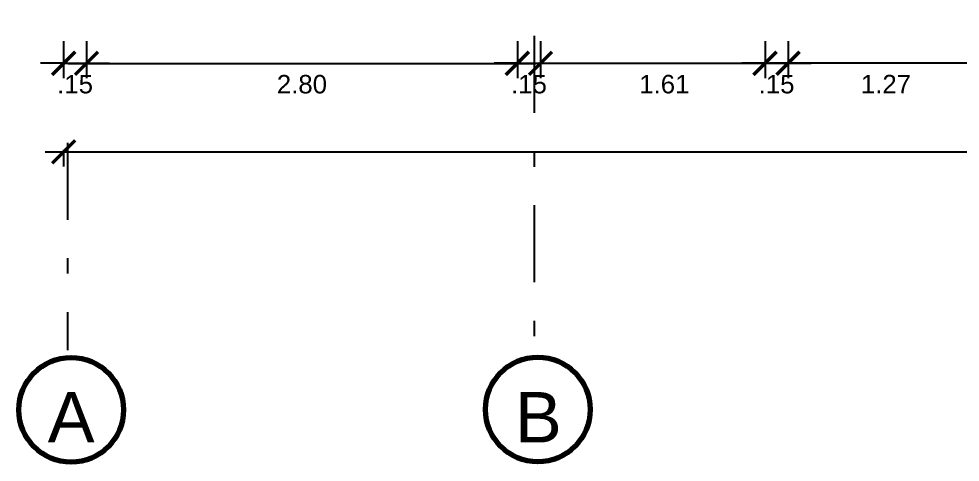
# Model space of a CAD drawing. Header units: millimetres. Extents: x 2204.1 to 2242.3, y 1175.1 to 1221.8.
# Drawn here: x 2210.55 to 2216.67, y 1185.93 to 1188.81 of the extents above; entities that cross this region are included whole.
import ezdxf
from ezdxf.enums import TextEntityAlignment as Align

# ---------------------------------------------------------------- set-up
doc = ezdxf.new("R2010")
doc.units = ezdxf.units.MM
doc.linetypes.add('DASHDOT', pattern=[1, 0.5, -0.25, 0, -0.25])
doc.layers.add('CORTE', color=8, linetype='Continuous')
doc.layers.add('muros', color=1, linetype='Continuous')
doc.styles.add('ROMAND', font='arial.ttf')
doc.styles.get("Standard").update_dxf_attribs({"font": 'arial.ttf'})
doc.dimstyles.new('ARVIM', dxfattribs={"dimscale": 0.12, "dimtxt": 1, "dimasz": 1.25, "dimexe": 0.8, "dimexo": 1, "dimtad": 2, "dimtih": 1, "dimtoh": 1, "dimzin": 4, "dimdsep": 46, "dimtxsty": 'ROMAND', "dimblk": 'ARCHTICK', "dimcen": 0, "dimdle": 1, "dimclrd": 1, "dimclre": 1, "dimclrt": 251, "dimadec": 0, "dimazin": 0, "dimtfac": 1, "dimtix": 1, "dimtmove": 0, "dimatfit": 3, "dimldrblk": 'ARCHTICK', "dimfxl": 1, "dimarcsym": 0})

# ---------------------------------------------------------------- blocks, each defined once
blk = doc.blocks.new('_ARCHTICK')
at = {"color": 0, "linetype": 'ByBlock', "const_width": 0.15}
blk.add_lwpolyline([(-0.5, -0.5), (0.5, 0.5)], dxfattribs=at)
blk = doc.blocks.new('*D30')
at = {"layer": 'DEFPOINTS', "color": 0, "transparency": 16777216}
for p in [(2210.8453, 1188.7844), (2210.9941, 1188.7844), (2210.9941, 1188.5202)]:
    blk.add_point(p, dxfattribs=at)
at = {"layer": 'muros', "color": 1, "lineweight": -2, "transparency": 16777216}
for p, q in [((2210.8453, 1188.6644), (2210.8453, 1188.4242)), ((2210.9941, 1188.6644), (2210.9941, 1188.4242)), ((2210.8453, 1188.5202), (2210.6953, 1188.5202)), ((2210.8453, 1188.5202), (2210.9941, 1188.5202)), ((2210.9941, 1188.5202), (2211.1441, 1188.5202))]:
    blk.add_line(p, q, dxfattribs=at)
at = {"layer": 'muros', "color": 1, "lineweight": -2, "transparency": 16777216, "xscale": 0.15, "yscale": 0.15, "zscale": 0.15}
blk.add_blockref('_ARCHTICK', (2210.8453, 1188.5202), dxfattribs=at)
at = {"layer": 'muros', "color": 1, "lineweight": -2, "transparency": 16777216, "xscale": 0.15, "yscale": 0.15, "zscale": 0.15, "rotation": 180}
blk.add_blockref('_ARCHTICK', (2210.9941, 1188.5202), dxfattribs=at)
at = {"layer": 'muros', "color": 251, "lineweight": 200, "transparency": 16777216, "insert": (2210.9197, 1188.384), "char_height": 0.12, "attachment_point": 5, "style": 'ROMAND'}
blk.add_mtext('.15', dxfattribs=at)
blk = doc.blocks.new('*D31')
at = {"layer": 'DEFPOINTS', "color": 0, "transparency": 16777216}
for p in [(2213.7929, 1188.7844), (2213.9429, 1188.7844), (2213.9429, 1188.5202)]:
    blk.add_point(p, dxfattribs=at)
at = {"layer": 'muros', "color": 1, "lineweight": -2, "transparency": 16777216}
for p, q in [((2213.7929, 1188.6644), (2213.7929, 1188.4242)), ((2213.9429, 1188.6644), (2213.9429, 1188.4242)), ((2213.7929, 1188.5202), (2213.6429, 1188.5202)), ((2213.7929, 1188.5202), (2213.9429, 1188.5202)), ((2213.9429, 1188.5202), (2214.0929, 1188.5202))]:
    blk.add_line(p, q, dxfattribs=at)
at = {"layer": 'muros', "color": 1, "lineweight": -2, "transparency": 16777216, "xscale": 0.15, "yscale": 0.15, "zscale": 0.15}
blk.add_blockref('_ARCHTICK', (2213.7929, 1188.5202), dxfattribs=at)
at = {"layer": 'muros', "color": 1, "lineweight": -2, "transparency": 16777216, "xscale": 0.15, "yscale": 0.15, "zscale": 0.15, "rotation": 180}
blk.add_blockref('_ARCHTICK', (2213.9429, 1188.5202), dxfattribs=at)
at = {"layer": 'muros', "color": 251, "lineweight": 200, "transparency": 16777216, "insert": (2213.8679, 1188.384), "char_height": 0.12, "attachment_point": 5, "style": 'ROMAND'}
blk.add_mtext('.15', dxfattribs=at)
blk = doc.blocks.new('*D36')
at = {"layer": 'DEFPOINTS', "color": 0, "transparency": 16777216}
for p in [(2213.9429, 1188.7844), (2215.5512, 1188.7844), (2215.5512, 1188.5202)]:
    blk.add_point(p, dxfattribs=at)
at = {"layer": 'muros', "color": 1, "lineweight": -2, "transparency": 16777216}
for p, q in [((2213.9429, 1188.6644), (2213.9429, 1188.4242)), ((2215.5512, 1188.6644), (2215.5512, 1188.4242)), ((2213.8229, 1188.5202), (2215.6712, 1188.5202))]:
    blk.add_line(p, q, dxfattribs=at)
at = {"layer": 'muros', "color": 1, "lineweight": -2, "transparency": 16777216, "xscale": 0.15, "yscale": 0.15, "zscale": 0.15, "rotation": 180}
blk.add_blockref('_ARCHTICK', (2213.9429, 1188.5202), dxfattribs=at)
at = {"layer": 'muros', "color": 1, "lineweight": -2, "transparency": 16777216, "xscale": 0.15, "yscale": 0.15, "zscale": 0.15}
blk.add_blockref('_ARCHTICK', (2215.5512, 1188.5202), dxfattribs=at)
at = {"layer": 'muros', "color": 251, "lineweight": 200, "transparency": 16777216, "insert": (2214.7471, 1188.384), "char_height": 0.12, "attachment_point": 5, "style": 'ROMAND'}
blk.add_mtext('1.61', dxfattribs=at)
blk = doc.blocks.new('*D37')
at = {"layer": 'DEFPOINTS', "color": 0, "transparency": 16777216}
for p in [(2215.4012, 1188.7844), (2215.5512, 1188.7844), (2215.5512, 1188.5202)]:
    blk.add_point(p, dxfattribs=at)
at = {"layer": 'muros', "color": 1, "lineweight": -2, "transparency": 16777216}
for p, q in [((2215.4012, 1188.6644), (2215.4012, 1188.4242)), ((2215.5512, 1188.6644), (2215.5512, 1188.4242)), ((2215.4012, 1188.5202), (2215.2512, 1188.5202)), ((2215.4012, 1188.5202), (2215.5512, 1188.5202)), ((2215.5512, 1188.5202), (2215.7012, 1188.5202))]:
    blk.add_line(p, q, dxfattribs=at)
at = {"layer": 'muros', "color": 1, "lineweight": -2, "transparency": 16777216, "xscale": 0.15, "yscale": 0.15, "zscale": 0.15}
blk.add_blockref('_ARCHTICK', (2215.4012, 1188.5202), dxfattribs=at)
at = {"layer": 'muros', "color": 1, "lineweight": -2, "transparency": 16777216, "xscale": 0.15, "yscale": 0.15, "zscale": 0.15, "rotation": 180}
blk.add_blockref('_ARCHTICK', (2215.5512, 1188.5202), dxfattribs=at)
at = {"layer": 'muros', "color": 251, "lineweight": 200, "transparency": 16777216, "insert": (2215.4762, 1188.384), "char_height": 0.12, "attachment_point": 5, "style": 'ROMAND'}
blk.add_mtext('.15', dxfattribs=at)
blk = doc.blocks.new('*D38')
at = {"layer": 'DEFPOINTS', "color": 0, "transparency": 16777216}
for p in [(2215.5512, 1188.7844), (2216.8219, 1188.7844), (2215.5512, 1188.5202)]:
    blk.add_point(p, dxfattribs=at)
at = {"layer": 'muros', "color": 1, "lineweight": -2, "transparency": 16777216}
for p, q in [((2215.5512, 1188.6644), (2215.5512, 1188.4242)), ((2216.8219, 1188.6644), (2216.8219, 1188.4242)), ((2216.9419, 1188.5202), (2215.4312, 1188.5202))]:
    blk.add_line(p, q, dxfattribs=at)
at = {"layer": 'muros', "color": 1, "lineweight": -2, "transparency": 16777216, "xscale": 0.15, "yscale": 0.15, "zscale": 0.15, "rotation": 180}
blk.add_blockref('_ARCHTICK', (2215.5512, 1188.5202), dxfattribs=at)
at = {"layer": 'muros', "color": 1, "lineweight": -2, "transparency": 16777216, "xscale": 0.15, "yscale": 0.15, "zscale": 0.15}
blk.add_blockref('_ARCHTICK', (2216.8219, 1188.5202), dxfattribs=at)
at = {"layer": 'muros', "color": 251, "lineweight": 200, "transparency": 16777216, "insert": (2216.1866, 1188.385), "char_height": 0.12, "attachment_point": 5, "style": 'ROMAND'}
blk.add_mtext('1.27', dxfattribs=at)
blk = doc.blocks.new('*D46')
at = {"layer": 'DEFPOINTS', "color": 0, "transparency": 16777216}
for p in [(2210.8453, 1189.6758), (2234.8453, 1189.6758), (2234.8453, 1187.9452)]:
    blk.add_point(p, dxfattribs=at)
at = {"layer": 'muros', "color": 1, "lineweight": -2, "transparency": 16777216}
for p, q in [((2210.7253, 1187.9452), (2234.9653, 1187.9452)), ((2210.8453, 1187.9572), (2210.8453, 1187.8492)), ((2234.8453, 1187.9572), (2234.8453, 1187.8492))]:
    blk.add_line(p, q, dxfattribs=at)
at = {"layer": 'muros', "color": 1, "lineweight": -2, "transparency": 16777216, "xscale": 0.15, "yscale": 0.15, "zscale": 0.15, "rotation": 180}
blk.add_blockref('_ARCHTICK', (2210.8453, 1187.9452), dxfattribs=at)
at = {"layer": 'muros', "color": 1, "lineweight": -2, "transparency": 16777216, "xscale": 0.15, "yscale": 0.15, "zscale": 0.15}
blk.add_blockref('_ARCHTICK', (2234.8453, 1187.9452), dxfattribs=at)
at = {"layer": 'muros', "color": 251, "lineweight": 200, "transparency": 16777216, "insert": (2222.8453, 1187.809), "char_height": 0.12, "attachment_point": 5, "style": 'ROMAND'}
blk.add_mtext('24.00', dxfattribs=at)
blk = doc.blocks.new('*D79')
at = {"layer": 'DEFPOINTS', "color": 0, "transparency": 16777216}
for p in [(2210.9941, 1188.7844), (2213.7924, 1188.7844), (2213.7924, 1188.5199)]:
    blk.add_point(p, dxfattribs=at)
at = {"layer": 'muros', "color": 1, "lineweight": -2, "transparency": 16777216}
for p, q in [((2210.9941, 1188.6644), (2210.9941, 1188.4239)), ((2213.7924, 1188.6644), (2213.7924, 1188.4239)), ((2210.8741, 1188.5199), (2213.9124, 1188.5199))]:
    blk.add_line(p, q, dxfattribs=at)
at = {"layer": 'muros', "color": 1, "lineweight": -2, "transparency": 16777216, "xscale": 0.15, "yscale": 0.15, "zscale": 0.15, "rotation": 180}
blk.add_blockref('_ARCHTICK', (2210.9941, 1188.5199), dxfattribs=at)
at = {"layer": 'muros', "color": 1, "lineweight": -2, "transparency": 16777216, "xscale": 0.15, "yscale": 0.15, "zscale": 0.15}
blk.add_blockref('_ARCHTICK', (2213.7924, 1188.5199), dxfattribs=at)
at = {"layer": 'muros', "color": 251, "lineweight": 200, "transparency": 16777216, "insert": (2212.3932, 1188.3836), "char_height": 0.12, "attachment_point": 5, "style": 'ROMAND'}
blk.add_mtext('2.80', dxfattribs=at)
blk = doc.blocks.new('*D80')
at = {"layer": 'DEFPOINTS', "color": 0, "transparency": 16777216}
for p in [(2210.9941, 1188.7844), (2213.7924, 1188.7844), (2213.7924, 1188.5199)]:
    blk.add_point(p, dxfattribs=at)
at = {"layer": 'muros', "color": 1, "lineweight": -2, "transparency": 16777216}
for p, q in [((2210.9941, 1188.6644), (2210.9941, 1188.4239)), ((2213.7924, 1188.6644), (2213.7924, 1188.4239)), ((2210.8741, 1188.5199), (2213.9124, 1188.5199))]:
    blk.add_line(p, q, dxfattribs=at)
at = {"layer": 'muros', "color": 1, "lineweight": -2, "transparency": 16777216, "xscale": 0.15, "yscale": 0.15, "zscale": 0.15, "rotation": 180}
blk.add_blockref('_ARCHTICK', (2210.9941, 1188.5199), dxfattribs=at)
at = {"layer": 'muros', "color": 1, "lineweight": -2, "transparency": 16777216, "xscale": 0.15, "yscale": 0.15, "zscale": 0.15}
blk.add_blockref('_ARCHTICK', (2213.7924, 1188.5199), dxfattribs=at)
at = {"layer": 'muros', "color": 251, "lineweight": 200, "transparency": 16777216, "insert": (2212.3932, 1188.3836), "char_height": 0.12, "attachment_point": 5, "style": 'ROMAND'}
blk.add_mtext('2.80', dxfattribs=at)

msp = doc.modelspace()

# ---------------------------------------------------------------- linework, layer by layer
at = {"layer": 'CORTE', "color": 11, "linetype": 'DASHDOT'}
for points in [[(2213.9015, 1188.6988), (2213.9015, 1186.6583)], [(2210.8705, 1188.0047), (2210.8705, 1186.6564)]]:
    msp.add_lwpolyline(points, dxfattribs=at)
at = {"layer": 'muros', "lineweight": 200}
for centre in [(2210.8943, 1186.2701), (2213.9254, 1186.272)]:
    msp.add_circle(centre, 0.34, dxfattribs=at)

# ---------------------------------------------------------------- texts
for s, p in [('A', (2210.8943, 1186.0581)), ('B', (2213.9287, 1186.0581))]:
    msp.add_text(s, height=0.3276).set_placement(p, align=Align.CENTER)

# ---------------------------------------------------------------- dimensions: what is measured, and where the dimension line sits
dim = msp.add_linear_dim(base=(2234.8453, 1187.9452), p1=(2210.8453, 1189.6758), p2=(2234.8453, 1189.6758), dimstyle='ARVIM', override={"dimfxl": 0.1, "dimfxlon": 1}, dxfattribs=at)
dim.commit()
dim.dimension.update_dxf_attribs({"geometry": '*D46', "text_midpoint": (2222.8453, 1187.809)})
for base, p1, p2, picture, middle in [((2210.9941, 1188.5202), (2210.8453, 1188.7844), (2210.9941, 1188.7844), '*D30', (2210.9197, 1188.384)), ((2213.7924, 1188.5199), (2210.9941, 1188.7844), (2213.7924, 1188.7844), '*D79', (2212.3932, 1188.3836)), ((2213.7924, 1188.5199), (2210.9941, 1188.7844), (2213.7924, 1188.7844), '*D80', (2212.3932, 1188.3836)), ((2213.9429, 1188.5202), (2213.7929, 1188.7844), (2213.9429, 1188.7844), '*D31', (2213.8679, 1188.384)), ((2215.5512, 1188.5202), (2213.9429, 1188.7844), (2215.5512, 1188.7844), '*D36', (2214.7471, 1188.384)), ((2215.5512, 1188.5202), (2215.4012, 1188.7844), (2215.5512, 1188.7844), '*D37', (2215.4762, 1188.384)), ((2215.5512, 1188.5202), (2216.8219, 1188.7844), (2215.5512, 1188.7844), '*D38', (2216.1866, 1188.385))]:
    dim = msp.add_linear_dim(base=base, p1=p1, p2=p2, dimstyle='ARVIM', dxfattribs=at)
    dim.commit()
    dim.dimension.update_dxf_attribs({"geometry": picture, "text_midpoint": middle})

doc.saveas('drawing.dxf')
